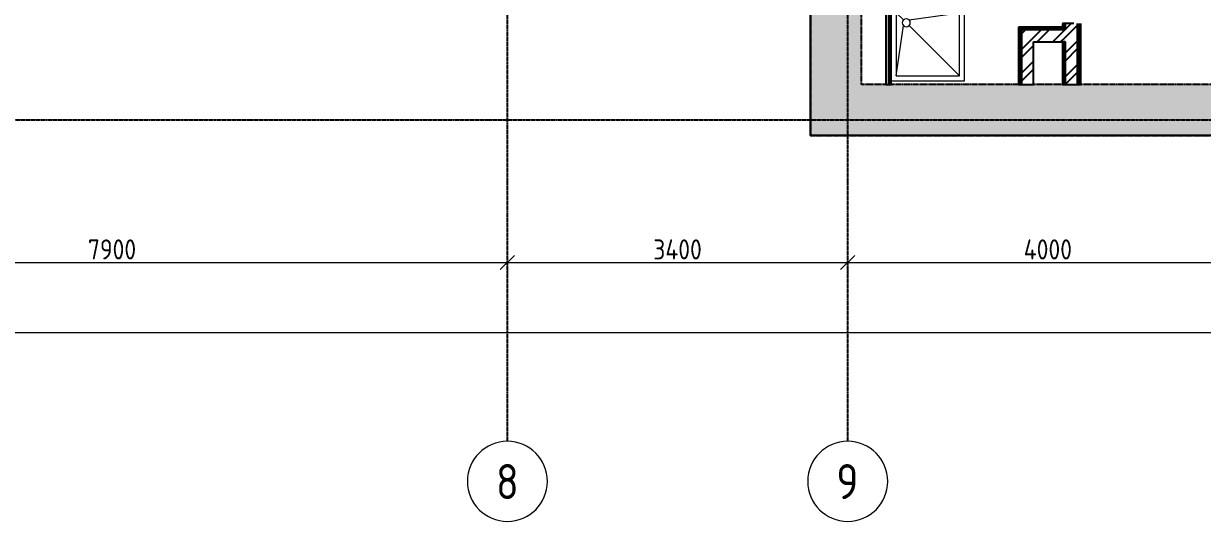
# Model space of a CAD drawing. Header units: millimetres. Extents: x -129048 to 476301, y -5853 to 215316.
# Drawn here: x 356930 to 368708, y -3553 to 1417 of the extents above; entities that cross this region are included whole.
import ezdxf

# ---------------------------------------------------------------- set-up
doc = ezdxf.new("R2010")
doc.units = ezdxf.units.MM
doc.linetypes.add('ADSK_Линия сетки', pattern=[25, 20, -2.5, 0, -2.5])
doc.linetypes.add('ADSK_Снесено', pattern=[4.5, 3, -1.5])
doc.layers.add('Оси', color=7, linetype='Continuous', lineweight=9)
doc.layers.add('Сантехника', color=251, linetype='Continuous', lineweight=18)
for name, color, linetype, lineweight, true_color in [('Стены внутренние', 5, 'Continuous', 18, 0x0000ff), ('Стены наружные', 1, 'ADSK_Снесено', 18, 0xff0000), ('Стены штриховка', 5, 'Continuous', 18, 0x0000ff)]:
    doc.layers.add(name, color=color, linetype=linetype, lineweight=lineweight, true_color=true_color)
doc.styles.add('GOST Common', font='GOST Common_0.ttf', dxfattribs={"width": 0.9, "height": 350})
doc.styles.add('GOST Common_1', font='GOST Common_0.ttf', dxfattribs={"width": 0.9, "height": 200})
doc.dimstyles.new('ADSK_Основной_2_5_мм', dxfattribs={"dimscale": 304.8, "dimtxt": 251.428749, "dimasz": 0.463911, "dimexe": 0.492126, "dimexo": 0.492126, "dimgap": 0.098425, "dimtad": 1, "dimdec": 1, "dimrnd": 0.1, "dimdsep": 46, "dimtxsty": 'GOST Common_1', "dimblk1": 'OBLIQUE', "dimblk2": 'OBLIQUE', "dimsah": 1, "dimcen": 0.09, "dimdle": 0.492126, "dimazin": 2, "dimtfac": 1, "dimtdec": 4, "dimtix": 1, "dimtmove": 0, "dimatfit": 3, "dimfxl": 1, "dimtvp": 1, "dimtfill": 1, "dimtolj": 1, "dimtzin": 0, "dimlwd": 20, "dimlwe": 20, "dimarcsym": 2})
pattern_1 = [(45, (322754.53, 150), (-117.8655, 117.8655), []), (45, (322833.11, 150), (-117.8655, 117.8655), [])]

# ---------------------------------------------------------------- blocks, each defined once
blk = doc.blocks.new('Душевая кабинка-2D - 730кв-1928972-04 План 4-го этажа')
at = {"layer": 'Сантехника'}
for p, q in [((730, 0), (0, 0)), ((730, -730), (730, 0)), ((50, -50), (50, -680)), ((680, -50), (50, -50)), ((680, -680), (680, -50)), ((50, -680), (680, -680)), ((0, -730), (730, -730))]:
    blk.add_line(p, q, dxfattribs=at)
at = {"layer": 'Сантехника', "lineweight": 9}
for p, q in [((122, -122), (50, -50)), ((178, -122), (680, -50)), ((50, -680), (121, -179)), ((680, -680), (179, -179))]:
    blk.add_line(p, q, dxfattribs=at)
at = {"layer": 'Сантехника'}
for start, end in [(0, 180), (180, 0)]:
    blk.add_arc((150, -150), 40, start, end, dxfattribs=at)
blk = doc.blocks.new('Ось сетки - Круг_Ø8 мм-6577-04 План 4-го этажа')
at = {"layer": 'Оси', "lineweight": 20}
for start, end in [(360, 180), (180, 360)]:
    blk.add_arc((0, 0), 4, start, end, dxfattribs=at)
blk = doc.blocks.new('_Oblique')
at = {"color": 0, "linetype": 'ByBlock', "lineweight": -2}
blk.add_line((-0.5, -0.5), (0.5, 0.5), dxfattribs=at)
blk = doc.blocks.new('*D2682')
at = {"color": 0, "lineweight": 20, "transparency": 16777216}
for p, q in [((353714, -968), (361914, -968)), ((353864, -1018), (353864, -1118)), ((361764, -1018), (361764, -1118))]:
    blk.add_line(p, q, dxfattribs=at)
at = {"layer": 'Defpoints', "color": 0, "transparency": 16777216}
for p in [(353864, -868), (361764, -868), (361764, -968)]:
    blk.add_point(p, dxfattribs=at)
at = {"color": 0, "lineweight": 20, "transparency": 16777216, "xscale": 141.4, "yscale": 141.4, "zscale": 141.4, "rotation": 180}
blk.add_blockref('_Oblique', (353864, -968), dxfattribs=at)
at = {"color": 0, "lineweight": 20, "transparency": 16777216, "xscale": 141.4, "yscale": 141.4, "zscale": 141.4}
blk.add_blockref('_Oblique', (361764, -968), dxfattribs=at)
at = {"color": 0, "lineweight": 25, "transparency": 16777216, "insert": (357814, -838), "char_height": 200, "width": 756.84, "attachment_point": 5, "style": 'GOST Common_1', "bg_fill": 3, "box_fill_scale": 1.1, "bg_fill_color": 256, "bg_fill_true_color": 13158600, "bg_fill_transparency": 0}
blk.add_mtext('\\A1;7900', dxfattribs=at)
blk = doc.blocks.new('*D2683')
at = {"color": 0, "lineweight": 20, "transparency": 16777216}
for p, q in [((361614, -968), (365314, -968)), ((361764, -1018), (361764, -1118)), ((365164, -1018), (365164, -1118))]:
    blk.add_line(p, q, dxfattribs=at)
at = {"layer": 'Defpoints', "color": 0, "transparency": 16777216}
for p in [(361764, -868), (365164, -868), (365164, -968)]:
    blk.add_point(p, dxfattribs=at)
at = {"color": 0, "lineweight": 20, "transparency": 16777216, "xscale": 141.4, "yscale": 141.4, "zscale": 141.4, "rotation": 180}
blk.add_blockref('_Oblique', (361764, -968), dxfattribs=at)
at = {"color": 0, "lineweight": 20, "transparency": 16777216, "xscale": 141.4, "yscale": 141.4, "zscale": 141.4}
blk.add_blockref('_Oblique', (365164, -968), dxfattribs=at)
at = {"color": 0, "lineweight": 25, "transparency": 16777216, "insert": (363464, -838), "char_height": 200, "width": 782.41, "attachment_point": 5, "style": 'GOST Common_1', "bg_fill": 3, "box_fill_scale": 1.1, "bg_fill_color": 256, "bg_fill_true_color": 13158600, "bg_fill_transparency": 0}
blk.add_mtext('\\A1;3400', dxfattribs=at)
blk = doc.blocks.new('*D2684')
at = {"color": 0, "lineweight": 20, "transparency": 16777216}
for p, q in [((365014, -968), (369314, -968)), ((365164, -1018), (365164, -1118)), ((369164, -1018), (369164, -1118))]:
    blk.add_line(p, q, dxfattribs=at)
at = {"layer": 'Defpoints', "color": 0, "transparency": 16777216}
for p in [(365164, -868), (369164, -868), (369164, -968)]:
    blk.add_point(p, dxfattribs=at)
at = {"color": 0, "lineweight": 20, "transparency": 16777216, "xscale": 141.4, "yscale": 141.4, "zscale": 141.4, "rotation": 180}
blk.add_blockref('_Oblique', (365164, -968), dxfattribs=at)
at = {"color": 0, "lineweight": 20, "transparency": 16777216, "xscale": 141.4, "yscale": 141.4, "zscale": 141.4}
blk.add_blockref('_Oblique', (369164, -968), dxfattribs=at)
at = {"color": 0, "lineweight": 25, "transparency": 16777216, "insert": (367164, -838), "char_height": 200, "width": 782.41, "attachment_point": 5, "style": 'GOST Common_1', "bg_fill": 3, "box_fill_scale": 1.1, "bg_fill_color": 256, "bg_fill_true_color": 13158600, "bg_fill_transparency": 0}
blk.add_mtext('\\A1;4000', dxfattribs=at)
blk = doc.blocks.new('*D2694')
at = {"color": 0, "lineweight": 20, "transparency": 16777216}
for p, q in [((316664, -1668), (378814, -1668)), ((316814, -1718), (316814, -1818)), ((378664, -1718), (378664, -1818))]:
    blk.add_line(p, q, dxfattribs=at)
at = {"layer": 'Defpoints', "color": 0, "transparency": 16777216}
for p in [(316814, -1568), (378664, -1568), (378664, -1668)]:
    blk.add_point(p, dxfattribs=at)
at = {"color": 0, "lineweight": 20, "transparency": 16777216, "xscale": 141.4, "yscale": 141.4, "zscale": 141.4, "rotation": 180}
blk.add_blockref('_Oblique', (316814, -1668), dxfattribs=at)
at = {"color": 0, "lineweight": 20, "transparency": 16777216, "xscale": 141.4, "yscale": 141.4, "zscale": 141.4}
blk.add_blockref('_Oblique', (378664, -1668), dxfattribs=at)
at = {"color": 0, "lineweight": 25, "transparency": 16777216, "insert": (347739, -1538), "char_height": 200, "width": 889.8, "attachment_point": 5, "style": 'GOST Common_1', "bg_fill": 3, "box_fill_scale": 1.1, "bg_fill_color": 256, "bg_fill_true_color": 13158600, "bg_fill_transparency": 0}
blk.add_mtext('\\A1;61850', dxfattribs=at)

msp = doc.modelspace()

# ---------------------------------------------------------------- hatches: boundary and pattern name
at = {"layer": 'Стены внутренние', "lineweight": 25, "true_color": 0x636466}
h = msp.add_hatch(dxfattribs=at)
h.set_pattern_fill('FP_2', color=251, style=0, pattern_type=2)
h.set_pattern_definition(pattern_1)
h.paths.add_polyline_path([(367459.88, 810.232), (367459.88, 1416.788), (367339.88, 1416.788), (367339.88, 810.232)])
h.paths.add_polyline_path([(367339.88, 2349.788), (367459.88, 2349.788), (367459.88, 2556.774), (367339.88, 2556.774), (367339.88, 2469.164)])
h = msp.add_hatch(dxfattribs=at)
h.set_pattern_fill('FP_2', color=251, style=0, pattern_type=2)
h.set_pattern_definition(pattern_1)
h.paths.add_polyline_path([(367326.88, 1233.863), (367339.88, 1233.863), (367339.88, 1353.863), (366899.88, 1353.863), (366899.88, 1233.863), (367320.88, 1233.863)])
h = msp.add_hatch(dxfattribs=at)
h.set_pattern_fill('FP_2', color=251, style=0, pattern_type=2)
h.set_pattern_definition(pattern_1)
h.paths.add_polyline_path([(367019.88, 810.232), (367019.88, 1233.863), (366899.88, 1233.863), (366899.88, 810.232)])
at = {"layer": 'Стены наружные', "lineweight": 25, "true_color": 0x636466}
for points in [[(365301.466, 300.232), (365301.466, 2379.504), (364791.466, 2379.504), (364791.466, 300.232)], [(368319.162, 300.232), (372177.935, 300.232), (372177.935, 810.232), (365301.466, 810.232), (365301.466, 300.232)]]:
    msp.add_hatch(color=251, dxfattribs=at).paths.add_polyline_path(points)

# ---------------------------------------------------------------- linework, layer by layer
at = {"linetype": 'ADSK_Линия сетки', "lineweight": 25}
for p, q in [((361764.445, -2753.384), (361764.445, 21818.801)), ((365164.445, -2753.384), (365164.445, 21818.801)), ((311668.31, 456.788), (379896.253, 456.788))]:
    msp.add_line(p, q, dxfattribs=at)
at = {"layer": 'Стены внутренние', "color": 251, "lineweight": 25, "true_color": 0x636466}
for p, q in [((365544.88, 2556.774), (365544.88, 810.232)), ((365599.88, 810.232), (365599.88, 2528.774)), ((367311.88, 1416.788), (367311.88, 1381.863)), ((367421.88, 1416.788), (367311.88, 1416.788)), ((367491.88, 810.232), (367491.88, 1416.788)), ((366871.88, 1381.863), (366871.88, 810.232)), ((367311.88, 1381.863), (366871.88, 1381.863)), ((367019.88, 810.232), (367019.88, 1233.863)), ((367019.88, 1233.863), (367311.88, 1233.863)), ((367311.88, 1233.863), (367311.88, 810.232)), ((365544.88, 810.232), (365599.88, 810.232)), ((366871.88, 810.232), (367019.88, 810.232)), ((367311.88, 810.232), (367489.88, 810.232))]:
    msp.add_line(p, q, dxfattribs=at)
at = {"layer": 'Стены наружные', "color": 251, "lineweight": 25, "true_color": 0x636466}
for p, q in [((365301.466, 810.232), (365301.466, 2889.504)), ((364791.466, 2379.504), (364791.466, 300.232)), ((365544.88, 810.232), (365301.466, 810.232)), ((366871.88, 810.232), (365599.88, 810.232)), ((367311.88, 810.232), (367019.88, 810.232)), ((372177.935, 810.232), (367491.88, 810.232)), ((364791.466, 300.232), (372687.935, 300.232))]:
    msp.add_line(p, q, dxfattribs=at)
at = {"layer": 'Стены штриховка', "color": 251, "lineweight": 25, "true_color": 0x636466}
for p, q in [((365571.88, 2556.774), (365571.88, 810.232)), ((365584.88, 810.232), (365584.88, 2543.774)), ((365590.88, 810.232), (365590.88, 2543.774)), ((367320.88, 1381.863), (367320.88, 1416.788)), ((367326.88, 1416.788), (367326.88, 1366.863)), ((367339.88, 1353.863), (367339.88, 1416.788)), ((367459.88, 810.232), (367459.88, 1416.788)), ((367479.88, 810.232), (367479.88, 1416.788)), ((367489.88, 810.232), (367489.88, 1416.788)), ((366880.88, 1372.863), (366880.88, 810.232)), ((367326.88, 1372.863), (366880.88, 1372.863)), ((366886.88, 1366.863), (366886.88, 810.232)), ((367326.88, 1366.863), (366886.88, 1366.863)), ((366899.88, 1353.863), (366899.88, 810.232)), ((367339.88, 1353.863), (366899.88, 1353.863)), ((367326.88, 1381.863), (367311.88, 1381.863)), ((367339.88, 1233.863), (367311.88, 1233.863)), ((367320.88, 810.232), (367320.88, 1233.863)), ((367326.88, 810.232), (367326.88, 1233.863)), ((367339.88, 810.232), (367339.88, 1233.863)), ((367489.88, 810.232), (367491.88, 810.232))]:
    msp.add_line(p, q, dxfattribs=at)

# ---------------------------------------------------------------- block references
at = {"lineweight": 25, "xscale": 99.99999999999993, "yscale": 99.99999999999993, "zscale": 99.99999999999993}
for p in [(361764.445, -3153.384), (365164.445, -3153.384)]:
    msp.add_blockref('Ось сетки - Круг_Ø8 мм-6577-04 План 4-го этажа', p, dxfattribs=at)
at = {"layer": 'Сантехника', "color": 251, "lineweight": 25, "true_color": 0x636466}
msp.add_blockref('Душевая кабинка-2D - 730кв-1928972-04 План 4-го этажа', (365599.88, 1575.232), dxfattribs=at)

# ---------------------------------------------------------------- texts
at = {"lineweight": 25, "char_height": 350, "width": 274.17712, "attachment_point": 1, "style": 'GOST Common'}
for s, insert in [('\\fGOST Common|b0|i0|c204|p34|;\\W.9;8', (361650.664, -2980.85)), ('\\fGOST Common|b0|i0|c204|p34|;\\W.9;9', (365050.664, -2980.85))]:
    msp.add_mtext(s, dxfattribs=dict(at, insert=insert))

# ---------------------------------------------------------------- next in the draw order: dimensions: what is measured, and where the dimension line sits
at = {"lineweight": 25}
for base, p1, p2, override, picture, middle in [((361764.445, -967.894), (353864.445, -867.909), (361764.445, -867.909), {"dimpost": '<>', "dimfxl": 7900}, '*D2682', (357814.445, -837.894)), ((378664.445, -1667.894), (316814.445, -1567.909), (378664.445, -1567.909), {"dimpost": '<>', "dimfxl": 61850}, '*D2694', (347739.445, -1537.894))]:
    dim = msp.add_linear_dim(base=base, p1=p1, p2=p2, dimstyle='ADSK_Основной_2_5_мм', override=override, dxfattribs=at)
    dim.commit()
    dim.dimension.update_dxf_attribs({"geometry": picture, "text_midpoint": middle})

# ---------------------------------------------------------------- next in the draw order: dimensions: what is measured, and where the dimension line sits
dim = msp.add_linear_dim(base=(365164.445, -967.894), p1=(361764.445, -867.909), p2=(365164.445, -867.909), dimstyle='ADSK_Основной_2_5_мм', override={"dimpost": '<>', "dimfxl": 3400}, dxfattribs=at)
dim.commit()
dim.dimension.update_dxf_attribs({"geometry": '*D2683', "text_midpoint": (363464.445, -837.894)})

# ---------------------------------------------------------------- next in the draw order: dimensions: what is measured, and where the dimension line sits
dim = msp.add_linear_dim(base=(369164.445, -967.894), p1=(365164.445, -867.909), p2=(369164.445, -867.909), dimstyle='ADSK_Основной_2_5_мм', override={"dimpost": '<>', "dimfxl": 4000}, dxfattribs=at)
dim.commit()
dim.dimension.update_dxf_attribs({"geometry": '*D2684', "text_midpoint": (367164.445, -837.894)})

# ---------------------------------------------------------------- next in the draw order: linework, layer by layer
at = {"color": 251, "lineweight": 25, "true_color": 0x636466}
msp.add_lwpolyline([(368787.747, 21084.059), (368787.747, 43909.207), (378787.152, 43909.207), (378968.484, 8682.302), (372687.935, 8682.302), (372687.935, 300.232), (364791.466, 300.232), (364791.466, 2256.788), (353990.508, 2336.478), (354090.93, 2335.737), (354090.93, -2582.567), (341727.178, -2582.567), (341727.178, 2336.478), (331027.532, 2336.478), (331027.532, 422.021), (323045.033, 456.788), (323045.033, 8679.252)], dxfattribs=at)

doc.saveas('drawing.dxf')
